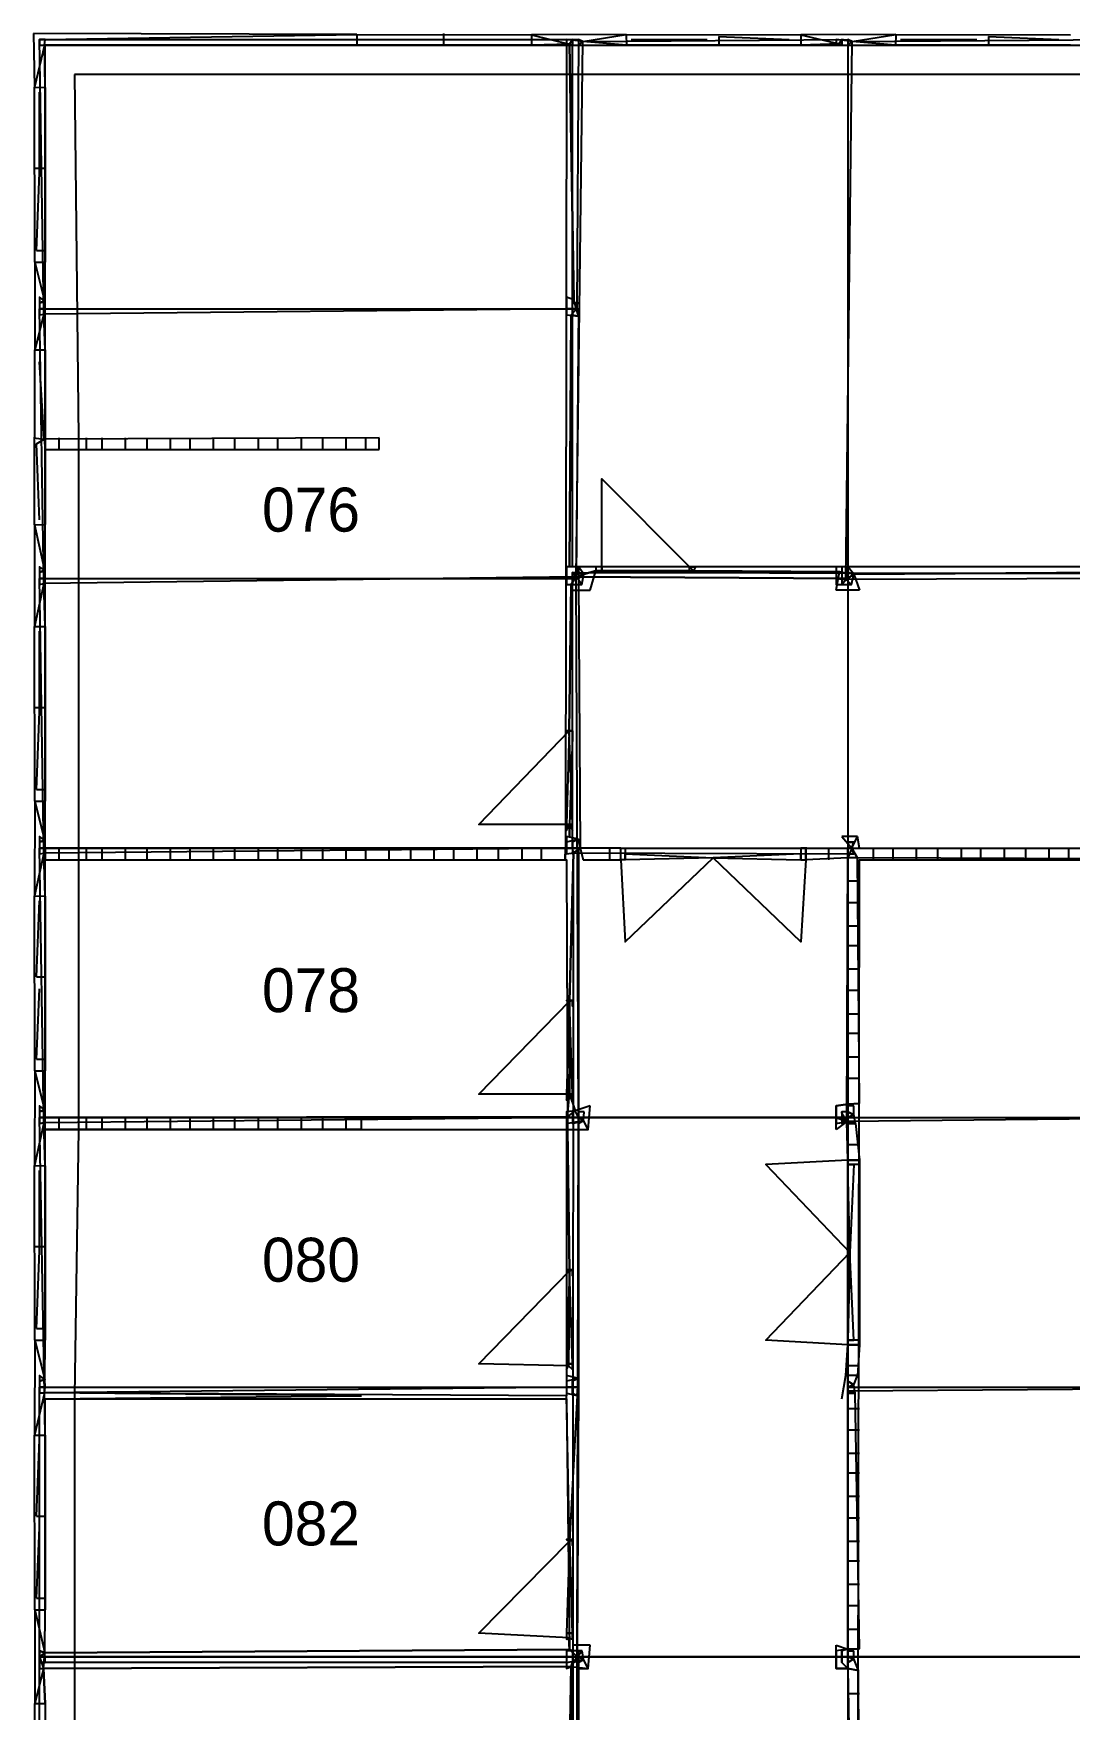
# Model space of a CAD drawing. Header units: metres. Extents: x -641 to 2745, y -1284 to 599.
# Drawn here: x 0 to 176.8, y 268 to 554 of the extents above; entities that cross this region are included whole.
import ezdxf

# ---------------------------------------------------------------- set-up
doc = ezdxf.new("R2010")
doc.units = ezdxf.units.M

msp = doc.modelspace()

# ---------------------------------------------------------------- linework, layer by layer
for p, q in [((55.17, 553.83), (0, 554)), ((0, 554), (0.17, 544.83)), ((1.88, 552), (0.17, 544.83)), ((55.2, 552), (1.88, 552)), ((2, 544.8), (1.88, 552)), ((2, 553), (55.17, 553.83)), ((55.17, 553.83), (55.2, 552)), ((55.17, 553.83), (55.2, 552)), ((55.17, 553.83), (55.2, 552)), ((55.17, 553.83), (85, 553.8)), ((85, 552), (55.2, 552)), ((56, 553), (69.25, 553)), ((69.25, 553), (69.25, 553)), ((69.25, 553), (83, 553)), ((70, 554), (70, 552)), ((83, 553), (83, 553)), ((101.17, 553.83), (85, 553.8)), ((85, 553.8), (85, 552)), ((85, 553.8), (91.5, 552.17)), ((85, 553.8), (85, 552)), ((91.5, 552.17), (85, 552)), ((92.22, 508.56), (91.5, 552.17)), ((91.5, 552.17), (92.22, 508.56)), ((93.75, 552.62), (101.17, 553.83)), ((101.2, 552), (93.75, 552.62)), ((101.17, 553.83), (101.2, 552)), ((101.17, 553.83), (101.2, 552)), ((101.17, 553.83), (101.2, 552)), ((101.17, 553.83), (131, 553.8)), ((131, 552), (101.2, 552)), ((102, 553), (115, 553)), ((115, 553), (115, 553)), ((117, 553.5), (117, 552)), ((117, 553.5), (129, 553)), ((129, 553), (129, 553)), ((147.17, 553.83), (131, 553.8)), ((131, 553.8), (131, 552)), ((131, 553.8), (137.5, 552.25)), ((131, 553.8), (131, 552)), ((137.5, 552.25), (131, 552)), ((139.75, 552.62), (147.17, 553.83)), ((147.14, 552), (139.75, 552.62)), ((147.17, 553.83), (147.14, 552)), ((147.17, 553.83), (147.14, 552)), ((147.17, 553.83), (147.14, 552)), ((177, 552), (147.14, 552)), ((147.17, 553.83), (177, 553.8)), ((148, 553), (161, 553)), ((161, 553), (161, 553)), ((163, 553.5), (163, 552)), ((163, 553.5), (175, 553)), ((175, 553), (175, 553)), ((91.5, 547), (7, 547)), ((7, 547), (7.67, 485)), ((229, 547), (91.5, 547)), ((0.17, 544.83), (2, 544.8)), ((0.17, 544.83), (2, 544.8)), ((0.17, 544.83), (2, 544.8)), ((0.2, 515), (0.17, 544.83)), ((1, 530.25), (1, 544)), ((2, 544.8), (2, 515)), ((0, 531), (2, 531)), ((0.5, 517), (1, 530.25)), ((1, 530.25), (1, 530.25)), ((0.2, 515), (0.2, 500)), ((0.2, 515), (2, 515)), ((0.2, 515), (1.9, 508.4)), ((0.2, 515), (2, 515)), ((0.5, 517), (2, 517)), ((1.9, 508.4), (2, 515)), ((93, 505.75), (92.22, 508.56)), ((1.75, 506.12), (0.2, 500)), ((2, 500), (1.75, 506.12)), ((91.5, 463), (91.75, 506)), ((91.75, 506), (91.5, 463)), ((0.17, 470.17), (0.2, 500)), ((0.2, 500), (2, 500)), ((0.2, 500), (2, 500)), ((1.8, 484.8), (1, 498)), ((1, 498), (1, 498)), ((2, 500), (2, 470.2)), ((0, 485), (1.8, 484.8)), ((0.5, 484), (1.8, 484.8)), ((1, 471), (0.5, 484)), ((59, 485), (1.8, 484.8)), ((1.8, 484.8), (2, 483)), ((4.33, 485), (4.33, 483)), ((4.33, 485), (4.33, 483)), ((4.33, 485), (4.33, 483)), ((7.67, 485), (7.67, 483)), ((7.67, 485), (7.67, 483)), ((9, 485), (9, 483)), ((11.67, 485), (11.67, 483)), ((11.67, 485), (11.67, 483)), ((11.67, 485), (11.67, 483)), ((15.67, 485), (15.67, 483)), ((15.67, 485), (15.67, 483)), ((15.67, 485), (15.67, 483)), ((19.33, 485), (19.33, 483)), ((19.33, 485), (19.33, 483)), ((19.33, 485), (19.33, 483)), ((23.33, 485), (23.33, 483)), ((23.33, 485), (23.33, 483)), ((23.33, 485), (23.33, 483)), ((26.67, 485), (26.67, 483)), ((26.67, 485), (26.67, 483)), ((26.67, 485), (26.67, 483)), ((30.67, 485), (30.67, 483)), ((30.67, 485), (30.67, 483)), ((30.67, 485), (30.67, 483)), ((34.33, 485), (34.33, 483)), ((34.33, 485), (34.33, 483)), ((34.33, 485), (34.33, 483)), ((38.33, 485), (38.33, 483)), ((38.33, 485), (38.33, 483)), ((38.33, 485), (38.33, 483)), ((41.67, 485), (41.67, 483)), ((41.67, 485), (41.67, 483)), ((41.67, 485), (41.67, 483)), ((45.67, 485), (45.67, 483)), ((45.67, 485), (45.67, 483)), ((45.67, 485), (45.67, 483)), ((49.33, 485), (49.33, 483)), ((49.33, 485), (49.33, 483)), ((49.33, 485), (49.33, 483)), ((53.33, 485), (53.33, 483)), ((53.33, 485), (53.33, 483)), ((53.33, 485), (53.33, 483)), ((56.67, 485), (56.67, 483)), ((56.67, 485), (56.67, 483)), ((56.67, 485), (56.67, 483)), ((59, 483), (59, 485)), ((2, 483), (59, 483)), ((7.67, 483), (7.67, 415)), ((0.17, 470.17), (2, 470.2)), ((0.17, 470.17), (2, 470.2)), ((0.17, 470.17), (2, 470.2)), ((0.17, 470.17), (0.17, 452.83)), ((0.17, 470.17), (1.89, 462.44)), ((1.89, 462.44), (2, 470.2)), ((96, 462.33), (93.94, 461.72)), ((93.94, 461.72), (96, 462.33)), ((95, 459), (96, 462.33)), ((112.67, 462.33), (96, 462.33)), ((112.67, 462.33), (137.57, 462.14)), ((137.57, 462.14), (112.67, 462.33)), ((137, 459), (137.57, 462.14)), ((140, 461.74), (183.57, 462)), ((183.57, 462), (140, 461.74)), ((140, 461.74), (141, 459)), ((1.75, 460.12), (0.17, 452.83)), ((2, 452.8), (1.75, 460.12)), ((91.43, 435), (91.75, 460)), ((91.75, 460), (91.43, 435)), ((92, 459), (95, 459)), ((141, 459), (137, 459)), ((0.17, 452.83), (2, 452.8)), ((0.17, 452.83), (2, 452.8)), ((0.17, 452.83), (2, 452.8)), ((0.2, 423), (0.17, 452.83)), ((1, 438.25), (1, 452)), ((2, 452.8), (2, 423)), ((0, 439), (2, 439)), ((0.5, 425), (1, 438.25)), ((1, 438.25), (1, 438.25)), ((92, 434), (91.5, 419)), ((0.5, 425), (2, 425)), ((0.2, 423), (0.17, 406.83)), ((0.2, 423), (2, 423)), ((0.2, 423), (1.89, 416.33)), ((0.2, 423), (2, 423)), ((1.89, 416.33), (2, 423)), ((91.5, 419), (91.5, 417)), ((91.5, 417), (91.5, 419)), ((90.8, 415), (2, 415)), ((2, 415), (2, 413)), ((4.33, 415), (4.33, 413)), ((4.33, 415), (4.33, 413)), ((4.33, 415), (4.33, 413)), ((7.67, 415), (7.67, 413)), ((7.67, 415), (7.67, 413)), ((9, 415), (9, 413)), ((11.67, 415), (11.67, 413)), ((11.67, 415), (11.67, 413)), ((11.67, 415), (11.67, 413)), ((15.67, 415), (15.67, 413)), ((15.67, 415), (15.67, 413)), ((15.67, 415), (15.67, 413)), ((19.33, 415), (19.33, 413)), ((19.33, 415), (19.33, 413)), ((19.33, 415), (19.33, 413)), ((23.33, 415), (23.33, 413)), ((23.33, 415), (23.33, 413)), ((23.33, 415), (23.33, 413)), ((26.67, 415), (26.67, 413)), ((26.67, 415), (26.67, 413)), ((26.67, 415), (26.67, 413)), ((30.67, 415), (30.67, 413)), ((30.67, 415), (30.67, 413)), ((30.67, 415), (30.67, 413)), ((34.33, 415), (34.33, 413)), ((34.33, 415), (34.33, 413)), ((34.33, 415), (34.33, 413)), ((38.33, 415), (38.33, 413)), ((38.33, 415), (38.33, 413)), ((38.33, 415), (38.33, 413)), ((41.67, 415), (41.67, 413)), ((41.67, 415), (41.67, 413)), ((41.67, 415), (41.67, 413)), ((45.67, 415), (45.67, 413)), ((45.67, 415), (45.67, 413)), ((45.67, 415), (45.67, 413)), ((49.33, 415), (49.33, 413)), ((49.33, 415), (49.33, 413)), ((49.33, 415), (49.33, 413)), ((53.33, 415), (53.33, 413)), ((53.33, 415), (53.33, 413)), ((53.33, 415), (53.33, 413)), ((56.67, 415), (56.67, 413)), ((56.67, 415), (56.67, 413)), ((56.67, 415), (56.67, 413)), ((60.67, 415), (60.67, 413)), ((60.67, 415), (60.67, 413)), ((60.67, 415), (60.67, 413)), ((64.33, 415), (64.33, 413)), ((64.33, 415), (64.33, 413)), ((64.33, 415), (64.33, 413)), ((68.33, 415), (68.33, 413)), ((68.33, 415), (68.33, 413)), ((68.33, 415), (68.33, 413)), ((71.67, 415), (71.67, 413)), ((71.67, 415), (71.67, 413)), ((71.67, 415), (71.67, 413)), ((75.67, 415), (75.67, 413)), ((75.67, 415), (75.67, 413)), ((75.67, 415), (75.67, 413)), ((79.33, 415), (79.33, 413)), ((79.33, 415), (79.33, 413)), ((79.33, 415), (79.33, 413)), ((83.33, 415), (83.33, 413)), ((83.33, 415), (83.33, 413)), ((83.33, 415), (83.33, 413)), ((86.67, 415), (86.67, 413)), ((86.67, 415), (86.67, 413)), ((86.67, 415), (86.67, 413)), ((90.8, 415), (90.75, 413)), ((90.8, 415), (90.75, 413)), ((90.75, 413), (90.8, 415)), ((93.31, 415), (93, 416.5)), ((93.31, 415), (93.8, 413)), ((93.31, 415), (93.8, 413)), ((93.31, 415), (93.8, 413)), ((100.25, 415), (93.31, 415)), ((93.31, 415), (93.8, 413)), ((98.33, 415), (98.33, 413)), ((98.33, 415), (98.33, 413)), ((98.33, 415), (98.33, 413)), ((100.25, 413), (100.25, 415)), ((100.25, 415), (131.83, 415)), ((131.83, 415), (131.83, 413)), ((131.83, 415), (131.83, 413)), ((131.83, 415), (139.69, 415)), ((131.83, 413), (131.83, 415)), ((135.67, 415), (135.67, 413)), ((135.67, 415), (135.67, 413)), ((135.67, 415), (135.67, 413)), ((140.67, 417), (138, 417)), ((138, 417), (139.69, 415)), ((139.69, 415), (139, 413.33)), ((140.67, 413.33), (139.69, 415)), ((139.69, 415), (229.17, 415)), ((141, 415), (140.67, 417)), ((143.33, 415), (143.33, 413)), ((143.33, 415), (143.33, 413)), ((143.33, 415), (143.33, 413)), ((146.67, 415), (146.67, 413)), ((146.67, 415), (146.67, 413)), ((146.67, 415), (146.67, 413)), ((150.67, 415), (150.67, 413)), ((150.67, 415), (150.67, 413)), ((150.67, 415), (150.67, 413)), ((154.33, 415), (154.33, 413)), ((154.33, 415), (154.33, 413)), ((154.33, 415), (154.33, 413)), ((158.33, 415), (158.33, 413)), ((158.33, 415), (158.33, 413)), ((158.33, 415), (158.33, 413)), ((161.67, 415), (161.67, 413)), ((161.67, 415), (161.67, 413)), ((161.67, 415), (161.67, 413)), ((165.67, 415), (165.67, 413)), ((165.67, 415), (165.67, 413)), ((165.67, 415), (165.67, 413)), ((169.33, 415), (169.33, 413)), ((169.33, 415), (169.33, 413)), ((169.33, 415), (169.33, 413)), ((173.33, 415), (173.33, 413)), ((173.33, 415), (173.33, 413)), ((173.33, 415), (173.33, 413)), ((176.67, 415), (176.67, 413)), ((176.67, 415), (176.67, 413)), ((176.67, 415), (176.67, 413)), ((1.75, 414.12), (0.17, 406.83)), ((2, 406.8), (1.75, 414.12)), ((2, 413), (90.75, 413)), ((7.67, 413), (7.67, 369)), ((91.5, 388.88), (92.2, 414.2)), ((92.2, 414.2), (91.5, 388.88)), ((93.8, 413), (100.25, 413)), ((139, 413.33), (131.83, 413)), ((140.67, 413.33), (139, 413.33)), ((140.67, 413.33), (139, 413.33)), ((140.67, 413.33), (139, 413.33)), ((139, 413.33), (139, 371.29)), ((141, 371.4), (140.67, 413.33)), ((229, 413), (140.67, 413.33)), ((141, 409.33), (139, 409.33)), ((141, 409.33), (139, 409.33)), ((141, 409.33), (139, 409.33)), ((0.17, 406.83), (2, 406.8)), ((0.17, 406.83), (2, 406.8)), ((0.17, 406.83), (2, 406.8)), ((0.2, 377), (0.17, 406.83)), ((2, 406.8), (2, 377)), ((0.5, 393), (1, 406)), ((141, 405.67), (139, 405.67)), ((141, 405.67), (139, 405.67)), ((141, 405.67), (139, 405.67)), ((141, 401.67), (139, 401.67)), ((141, 401.67), (139, 401.67)), ((141, 401.67), (139, 401.67)), ((141, 398.33), (139, 398.33)), ((141, 398.33), (139, 398.33)), ((141, 398.33), (139, 398.33)), ((0.5, 393), (2, 393)), ((141, 394.33), (139, 394.33)), ((141, 394.33), (139, 394.33)), ((141, 394.33), (139, 394.33)), ((0.5, 379), (1, 391)), ((1, 391), (1, 391)), ((141, 390.67), (139, 390.67)), ((141, 390.67), (139, 390.67)), ((141, 390.67), (139, 390.67)), ((91.5, 388.88), (91.5, 373)), ((141, 386.67), (139, 386.67)), ((141, 386.67), (139, 386.67)), ((141, 386.67), (139, 386.67)), ((141, 383.33), (139, 383.33)), ((141, 383.33), (139, 383.33)), ((141, 383.33), (139, 383.33)), ((0.5, 379), (2, 379)), ((141, 379.33), (139, 379.33)), ((141, 379.33), (139, 379.33)), ((141, 379.33), (139, 379.33)), ((0.2, 377), (0.17, 360.83)), ((0.2, 377), (2, 377)), ((0.2, 377), (1.89, 370.33)), ((0.2, 377), (2, 377)), ((1.89, 370.33), (2, 377)), ((141, 375.67), (139, 375.67)), ((141, 375.67), (139, 375.67)), ((141, 375.67), (139, 375.67)), ((91.12, 369.12), (91.5, 373)), ((91.5, 373), (92.43, 370.14)), ((2, 369), (56, 369)), ((2, 367), (2, 369)), ((4.33, 369), (4.33, 367)), ((4.33, 369), (4.33, 367)), ((4.33, 369), (4.33, 367)), ((7.67, 369), (7.67, 367)), ((7.67, 369), (7.67, 367)), ((9, 369), (9, 367)), ((11.67, 369), (11.67, 367)), ((11.67, 369), (11.67, 367)), ((11.67, 369), (11.67, 367)), ((15.67, 369), (15.67, 367)), ((15.67, 369), (15.67, 367)), ((15.67, 369), (15.67, 367)), ((19.33, 369), (19.33, 367)), ((19.33, 369), (19.33, 367)), ((19.33, 369), (19.33, 367)), ((23.33, 369), (23.33, 367)), ((23.33, 369), (23.33, 367)), ((23.33, 369), (23.33, 367)), ((26.67, 369), (26.67, 367)), ((26.67, 369), (26.67, 367)), ((26.67, 369), (26.67, 367)), ((30.67, 369), (30.67, 367)), ((30.67, 369), (30.67, 367)), ((30.67, 369), (30.67, 367)), ((34.33, 369), (34.33, 367)), ((34.33, 369), (34.33, 367)), ((34.33, 369), (34.33, 367)), ((38.33, 369), (38.33, 367)), ((38.33, 369), (38.33, 367)), ((38.33, 369), (38.33, 367)), ((41.67, 369), (41.67, 367)), ((41.67, 369), (41.67, 367)), ((41.67, 369), (41.67, 367)), ((45.67, 369), (45.67, 367)), ((45.67, 369), (45.67, 367)), ((45.67, 369), (45.67, 367)), ((49.33, 369), (49.33, 367)), ((49.33, 369), (49.33, 367)), ((49.33, 369), (49.33, 367)), ((53.33, 369), (53.33, 367)), ((53.33, 369), (53.33, 367)), ((53.33, 369), (53.33, 367)), ((56, 367), (56, 369)), ((91.12, 369.12), (91.14, 367)), ((91.12, 369.12), (91.14, 367)), ((91.12, 369.12), (91.14, 367)), ((91.14, 367), (91.12, 369.12)), ((95, 371), (92.43, 370.14)), ((94.67, 367), (95, 371)), ((137, 371), (139, 371.29)), ((137, 367), (137, 371)), ((141, 371.4), (139, 371.29)), ((141, 371.4), (139, 371.29)), ((141, 371.4), (139, 371.29)), ((139, 371.29), (141, 371.4)), ((1.78, 368.11), (0.17, 360.83)), ((2, 360.8), (1.78, 368.11)), ((56, 367), (2, 367)), ((7.67, 367), (7, 321.5)), ((91.14, 367), (91.5, 342.88)), ((91.5, 342.88), (91.14, 367)), ((91.14, 367), (94.67, 367)), ((138.82, 368.35), (137, 367)), ((140.33, 368), (138.82, 368.35)), ((138.82, 368.35), (140.33, 368)), ((139, 361.75), (138.82, 368.35)), ((140.33, 368), (141, 361.75)), ((141, 364.33), (139, 364.33)), ((141, 364.33), (139, 364.33)), ((141, 364.33), (139, 364.33)), ((0.17, 360.83), (2, 360.8)), ((0.17, 360.83), (2, 360.8)), ((0.17, 360.83), (2, 360.8)), ((0.2, 331), (0.17, 360.83)), ((2, 360.8), (2, 331)), ((141, 361.75), (139, 361.75)), ((141, 361.75), (141, 330.2)), ((1, 346.25), (1, 360)), ((0, 347), (2, 347)), ((0.5, 333), (1, 346.25)), ((1, 346.25), (1, 346.25)), ((91.5, 342.88), (91.33, 326.67)), ((0.5, 333), (2, 333)), ((0.2, 331), (0.17, 314.83)), ((0.2, 331), (2, 331)), ((0.2, 331), (1.93, 324.29)), ((0.2, 331), (2, 331)), ((1.93, 324.29), (2, 331)), ((138.67, 325), (139, 330.2)), ((141, 330.2), (139, 330.2)), ((139, 330.2), (141, 330.2)), ((141, 330.2), (140.67, 325)), ((141, 326.67), (139, 326.67)), ((141, 326.67), (139, 326.67)), ((141, 326.67), (139, 326.67)), ((92.8, 321.6), (93, 324.5)), ((138, 321), (138.67, 325)), ((140.67, 325), (138.67, 325)), ((1.88, 322.06), (0.17, 314.83)), ((2, 314.8), (1.88, 322.06)), ((56, 321.5), (1.88, 322.06)), ((2, 321), (56, 321.5)), ((7, 321.5), (7, 278.5)), ((91.5, 296.75), (91, 321.5)), ((92.8, 321.6), (91.5, 296.75)), ((140.25, 322), (139, 322.33)), ((139, 322.33), (139, 278.29)), ((141, 278.33), (140.25, 322)), ((141, 319.33), (139, 319.33)), ((141, 319.33), (139, 319.33)), ((141, 319.33), (139, 319.33)), ((0.17, 314.83), (2, 314.8)), ((0.17, 314.83), (2, 314.8)), ((0.17, 314.83), (2, 314.8)), ((0.2, 285), (0.17, 314.83)), ((2, 314.8), (2, 285)), ((141, 315.67), (139, 315.67)), ((141, 315.67), (139, 315.67)), ((141, 315.67), (139, 315.67)), ((0.5, 301), (1, 314)), ((141, 311.67), (139, 311.67)), ((141, 311.67), (139, 311.67)), ((141, 311.67), (139, 311.67)), ((141, 308.33), (139, 308.33)), ((141, 308.33), (139, 308.33)), ((141, 308.33), (139, 308.33)), ((141, 304.33), (139, 304.33)), ((141, 304.33), (139, 304.33)), ((141, 304.33), (139, 304.33)), ((0.5, 301), (2, 301)), ((141, 300.67), (139, 300.67)), ((141, 300.67), (139, 300.67)), ((141, 300.67), (139, 300.67)), ((0.5, 287), (1, 299)), ((1, 299), (1, 299)), ((91.5, 296.75), (92, 281)), ((141, 296.67), (139, 296.67)), ((141, 296.67), (139, 296.67)), ((141, 296.67), (139, 296.67)), ((141, 293.33), (139, 293.33)), ((141, 293.33), (139, 293.33)), ((141, 293.33), (139, 293.33)), ((141, 289.33), (139, 289.33)), ((141, 289.33), (139, 289.33)), ((141, 289.33), (139, 289.33)), ((0.5, 287), (2, 287)), ((0.2, 285), (0.2, 269)), ((0.2, 285), (2, 285)), ((0.2, 285), (1.95, 277.65)), ((0.2, 285), (2, 285)), ((1.95, 277.65), (2, 285)), ((141, 285.67), (139, 285.67)), ((141, 285.67), (139, 285.67)), ((141, 285.67), (139, 285.67)), ((141, 281.67), (139, 281.67)), ((141, 281.67), (139, 281.67)), ((141, 281.67), (139, 281.67)), ((1.71, 275), (1.95, 277.65)), ((91.5, 278.25), (1.95, 277.65)), ((1.95, 277.65), (91.5, 278.25)), ((7, 278.5), (7, 275.5)), ((91.5, 278.25), (91.4, 280.2)), ((91.4, 280.2), (91.5, 278.25)), ((95, 279), (92, 279)), ((94.67, 275), (95, 279)), ((137, 275), (137, 279)), ((137, 279), (139, 278.29)), ((141, 278.33), (139, 278.29)), ((139, 278.29), (141, 278.33)), ((1.71, 275), (0.2, 269)), ((1, 277), (1.71, 275)), ((1.71, 275), (91.78, 275.33)), ((2, 269), (1.71, 275)), ((91, 276), (2, 276)), ((7, 275.5), (7, 229.5)), ((91.78, 275.33), (91.67, 250.67)), ((91.67, 250.67), (91.78, 275.33)), ((91.78, 275.33), (94.67, 275)), ((139, 275), (137, 275)), ((140.83, 274.67), (139, 275)), ((140.83, 274.67), (139, 275)), ((140.83, 274.67), (139, 275)), ((140.83, 274.67), (139, 275)), ((139, 275), (139.67, 231.89)), ((141, 232), (140.83, 274.67)), ((0.17, 239.17), (0.2, 269)), ((0.2, 269), (2, 269)), ((0.2, 269), (2, 269)), ((2, 269), (2, 239.2)), ((141, 270.67), (139, 270.67)), ((141, 270.67), (139, 270.67)), ((141, 270.67), (139, 270.67))]:
    msp.add_line(p, q)
for points in [[(2, 553), (1, 553), (1, 552), (1.88, 552)], [(2, 553), (1, 553), (1, 552), (1.88, 552)], [(2, 553), (1, 553), (1, 552), (1.88, 552)], [(2, 553), (1, 553), (1, 552), (1.88, 552)], [(2, 553), (1, 553), (1, 552), (1.88, 552)], [(1.75, 506.12), (1, 553), (93, 553), (92.75, 507)], [(2, 415), (2, 423), (2, 423), (2, 453), (2, 453), (2, 470), (2, 470), (2, 500), (2, 500), (2, 515), (2, 515), (2, 545), (2, 545), (2, 552), (55, 552), (55, 552), (85, 552), (85, 552), (91, 552), (90.8, 415)], [(93.75, 552.62), (91, 553), (91, 552), (93, 552)], [(93.75, 552.62), (91, 553), (91, 552), (93, 552)], [(92, 553), (92, 553), (92, 552), (91.5, 552.17)], [(92, 553), (92, 553), (92, 552), (91.5, 552.17)], [(93.75, 552.62), (92, 553), (92, 552), (93, 552)], [(147.14, 552), (177, 552), (177, 552), (193, 552), (193, 552), (223, 552), (223, 552), (229, 552), (229, 463), (92, 463), (92, 552), (101, 552), (101, 552), (131, 552), (131, 552), (147.14, 552)], [(93.75, 552.62), (139, 553), (139, 461), (92.6, 461.27)], [(93.75, 552.62), (93, 553), (93, 552), (93.75, 552.62)], [(93.75, 552.62), (93, 553), (93, 552), (93.75, 552.62)], [(93.75, 552.62), (93, 553), (93, 552), (93.75, 552.62)], [(93.75, 552.62), (93, 553), (93, 552), (93.75, 552.62)], [(93.75, 552.62), (93, 553), (93, 552), (93.75, 552.62)], [(139.75, 552.62), (137, 553), (137, 552), (139, 552)], [(138, 553), (138, 553), (138, 552), (137.5, 552.25)], [(138, 553), (138, 553), (138, 552), (137.5, 552.25)], [(139.75, 552.62), (138, 553), (138, 552), (139, 552)], [(139.75, 552.62), (138, 553), (138, 552), (139, 552)], [(139.75, 552.62), (185, 553), (185, 461), (138.64, 460.82)], [(139.75, 552.62), (139, 553), (139, 552), (139.75, 552.62)], [(139.75, 552.62), (139, 553), (139, 552), (139.75, 552.62)], [(139.75, 552.62), (139, 553), (139, 552), (139.75, 552.62)], [(139.75, 552.62), (139, 553), (139, 552), (139.75, 552.62)], [(139.75, 552.62), (139, 553), (139, 552), (139.75, 552.62)], [(1.9, 508.4), (1, 509), (1, 507), (2, 507)], [(1.9, 508.4), (1, 509), (1, 507), (2, 507)], [(1.9, 508.4), (1, 508), (1, 508), (1.9, 508.4)], [(1.9, 508.4), (1, 508), (1, 508), (1.9, 508.4)], [(1.9, 508.4), (1, 508), (1, 508), (1.9, 508.4)], [(2, 507), (1, 507), (1, 506), (1.75, 506.12)], [(2, 507), (1, 507), (1, 506), (1.75, 506.12)], [(2, 507), (1, 507), (1, 506), (1.75, 506.12)], [(2, 507), (1, 507), (1, 506), (1.75, 506.12)], [(2, 507), (1, 507), (1, 506), (1.75, 506.12)], [(1.75, 460.12), (1, 507), (93, 507), (92.6, 461.27)], [(92.22, 508.56), (91, 509), (91, 507), (92.75, 507)], [(92.22, 508.56), (91, 509), (91, 507), (92.75, 507)], [(92.75, 507), (91, 507), (91, 506), (93, 505.75)], [(92.75, 507), (91, 507), (91, 506), (93, 505.75)], [(92.75, 507), (92, 507), (92, 506), (91.75, 506)], [(92.75, 507), (92, 507), (92, 506), (91.75, 506)], [(92.22, 508.56), (92, 508), (92, 508), (92.22, 508.56)], [(92.22, 508.56), (92, 508), (92, 508), (92.22, 508.56)], [(93, 508), (92, 508), (92, 508), (93, 508)], [(92.75, 507), (92, 507), (92, 506), (93, 505.75)], [(1.89, 462.44), (1, 463), (1, 461), (2, 461)], [(1.89, 462.44), (1, 463), (1, 461), (2, 461)], [(1.89, 462.44), (1, 462), (1, 462), (1.89, 462.44)], [(1.89, 462.44), (1, 462), (1, 462), (1.89, 462.44)], [(1.89, 462.44), (1, 462), (1, 461), (2, 461)], [(2, 461), (1, 461), (1, 460), (1.75, 460.12)], [(2, 461), (1, 461), (1, 460), (1.75, 460.12)], [(2, 461), (1, 461), (1, 460), (1.75, 460.12)], [(2, 461), (1, 461), (1, 460), (1.75, 460.12)], [(2, 461), (1, 461), (1, 460), (1.75, 460.12)], [(1.75, 414.12), (1, 461), (93, 461), (93.31, 415)], [(93, 463), (91, 463), (91, 461), (92.6, 461.27)], [(93, 463), (91, 463), (91, 461), (92.6, 461.27)], [(92.6, 461.27), (91, 461), (91, 460), (93.62, 460)], [(92.6, 461.27), (91, 461), (91, 460), (93.62, 460)], [(92.6, 461.27), (92, 461), (92, 460), (91.75, 460)], [(92.6, 461.27), (92, 461), (92, 460), (91.75, 460)], [(92.6, 461.27), (92, 462), (92, 462), (92.6, 461.27)], [(92.6, 461.27), (92, 462), (92, 462), (92.6, 461.27)], [(93.94, 461.72), (92, 462), (92, 461), (92.6, 461.27)], [(462.62, 414.77), (92, 415), (92, 462), (461.94, 461.38)], [(92.6, 461.27), (92, 461), (92, 460), (93.62, 460)], [(92.6, 461.27), (139, 461), (139, 369), (93, 369)], [(93.94, 461.72), (93, 463), (93, 461), (93.94, 461.72)], [(93.94, 461.72), (93, 463), (93, 461), (93.94, 461.72)], [(93.94, 461.72), (93, 462), (93, 462), (93.94, 461.72)], [(93.94, 461.72), (93, 462), (93, 462), (93.94, 461.72)], [(93.94, 461.72), (93, 462), (93, 461), (93.94, 461.72)], [(93.94, 461.72), (93, 461), (93, 460), (93.62, 460)], [(93.94, 461.72), (93, 461), (93, 460), (93.62, 460)], [(93.94, 461.72), (93, 461), (93, 460), (93.62, 460)], [(93.94, 461.72), (93, 461), (93, 460), (93.62, 460)], [(93.94, 461.72), (93, 461), (93, 460), (93.62, 460)], [(96, 462.33), (96, 462), (96, 462), (97, 462), (97, 462), (97, 462), (97, 463), (96, 463), (96, 463), (96, 462.33)], [(112, 463), (97, 463), (97, 462), (112.67, 462.33)], [(112.67, 462.33), (113, 462), (113, 462), (112, 462), (112, 462), (112, 462), (112, 463), (113, 463), (113, 463), (112.67, 462.33)], [(139, 463), (137, 463), (137, 461), (138.64, 460.82)], [(138.64, 460.82), (137, 461), (137, 460), (139.62, 460)], [(137.57, 462.14), (138, 462), (138, 462), (137.57, 462.14)], [(137.57, 462.14), (138, 462), (138, 462), (137.57, 462.14)], [(139, 463), (138, 463), (138, 461), (138.64, 460.82)], [(140, 461.74), (138, 462), (138, 461), (138.64, 460.82)], [(138.64, 460.82), (138, 461), (138, 460), (138.64, 460.82)], [(138.64, 460.82), (138, 461), (138, 460), (138.64, 460.82)], [(138.64, 460.82), (138, 461), (138, 460), (139.62, 460)], [(138.64, 460.82), (138, 461), (138, 460), (139.62, 460)], [(140, 461.74), (139, 463), (139, 461), (140, 461.74)], [(140, 461.74), (139, 463), (139, 461), (140, 461.74)], [(140, 461.74), (139, 462), (139, 462), (140, 461.74)], [(140, 461.74), (139, 462), (139, 462), (140, 461.74)], [(140, 461.74), (139, 462), (139, 461), (140, 461.74)], [(140, 461.74), (139, 461), (139, 460), (139.62, 460)], [(140, 461.74), (139, 461), (139, 460), (139.62, 460)], [(140, 461.74), (139, 461), (139, 460), (139.62, 460)], [(140, 461.74), (139, 461), (139, 460), (139.62, 460)], [(140, 461.74), (139, 461), (139, 460), (139.62, 460)], [(91.43, 435), (91, 419), (92, 419), (91.43, 435)], [(91.43, 435), (92, 435), (92, 435), (92, 434), (92, 434), (92, 435), (91, 435), (91, 435), (91, 435), (91.43, 435)], [(91.5, 419), (92, 418), (92, 418), (92, 419), (92, 419), (92, 419), (91, 419), (91, 418), (91, 418), (91.5, 419)], [(1.89, 416.33), (1, 417), (1, 415), (2, 415)], [(1.89, 416.33), (1, 416), (1, 416), (1.89, 416.33)], [(1.89, 416.33), (1, 416), (1, 416), (1.89, 416.33)], [(1.89, 416.33), (1, 416), (1, 415), (2, 415)], [(1.89, 416.33), (1, 416), (1, 415), (2, 415)], [(2, 415), (1, 415), (1, 414), (1.75, 414.12)], [(2, 415), (1, 415), (1, 414), (1.75, 414.12)], [(2, 415), (1, 415), (1, 414), (1.75, 414.12)], [(2, 415), (1, 415), (1, 414), (1.75, 414.12)], [(2, 415), (1, 415), (1, 414), (1.75, 414.12)], [(1.78, 368.11), (1, 415), (93, 415), (93, 369)], [(93, 416.5), (91, 417), (91, 415), (93.31, 415)], [(93, 416.5), (91, 416), (91, 415), (93.31, 415)], [(93.31, 415), (91, 415), (91, 414), (92.2, 414.2)], [(93.31, 415), (91, 415), (91, 414), (92.2, 414.2)], [(93, 416.5), (92, 416), (92, 415), (93.31, 415)], [(92, 416), (92, 416), (92, 416), (92, 416)], [(92, 416), (92, 416), (92, 416), (92, 416)], [(92.2, 414.2), (92, 415), (92, 414), (92.2, 414.2)], [(92.2, 414.2), (92, 415), (92, 414), (92.2, 414.2)], [(93.31, 415), (92, 415), (92, 414), (92.2, 414.2)], [(100.25, 415), (100, 415), (100, 415), (101, 415), (101, 414), (101, 414), (101, 413), (100, 413), (100, 413), (100.25, 413)], [(131.83, 415), (132, 415), (132, 415), (131, 415), (131, 414), (131, 414), (131, 413), (132, 413), (132, 413), (131.83, 413)], [(138.82, 368.35), (139, 415), (231, 415), (231, 369.33)], [(140.67, 417), (139, 417), (139, 415), (139.69, 415)], [(140, 416), (139, 416), (139, 416), (140, 416)], [(140, 416), (139, 416), (139, 416), (140, 416)], [(140, 416), (139, 416), (139, 415), (139.69, 415)], [(140, 416), (139, 416), (139, 415), (139.69, 415)], [(139.69, 415), (139, 415), (139, 414), (140, 414)], [(139.69, 415), (139, 415), (139, 414), (140, 414)], [(139.69, 415), (139, 415), (139, 414), (140, 414)], [(139.69, 415), (139, 415), (139, 414), (140, 414)], [(139.69, 415), (139, 415), (139, 414), (140, 414)], [(2, 369), (2, 377), (2, 377), (2, 407), (2, 407), (2, 413), (91, 413), (91.12, 369.12)], [(92.2, 414.2), (139, 414), (139, 46), (92, 46.29)], [(116, 413.33), (101, 413), (101, 414), (116, 413.33)], [(116, 413.33), (131, 413), (131, 414), (116, 413.33)], [(140.71, 228.86), (141, 413), (230, 413), (230, 223), (230, 223), (230, 193), (230, 193), (230, 184), (200, 184), (200, 230)], [(91.5, 388.88), (92, 389), (92, 389), (92, 388), (92, 388), (92, 389), (91, 389), (91, 389), (91, 389), (91.5, 388.88)], [(91.5, 388.88), (91, 373), (92, 373), (91.5, 388.88)], [(91.5, 373), (92, 372), (92, 372), (92, 373), (92, 373), (92, 373), (91, 373), (91, 372), (91, 372), (91.5, 373)], [(1.89, 370.33), (1, 371), (1, 369), (2, 369)], [(1.89, 370.33), (1, 370), (1, 370), (1.89, 370.33)], [(1.89, 370.33), (1, 370), (1, 370), (1.89, 370.33)], [(1.89, 370.33), (1, 370), (1, 369), (2, 369)], [(1.89, 370.33), (1, 370), (1, 369), (2, 369)], [(2, 369), (1, 369), (1, 368), (1.78, 368.11)], [(2, 369), (1, 369), (1, 368), (1.78, 368.11)], [(2, 369), (1, 369), (1, 368), (1.78, 368.11)], [(2, 369), (1, 369), (1, 368), (1.78, 368.11)], [(1.88, 322.06), (1, 369), (93, 369), (93, 323)], [(92.43, 370.14), (91, 370), (91, 369), (93, 369)], [(92.43, 370.14), (91, 370), (91, 369), (93, 369)], [(93, 369), (91, 369), (91, 368), (93.88, 368.5)], [(93, 369), (91, 369), (91, 367), (93, 367)], [(92.43, 370.14), (92, 370), (92, 369), (91.12, 369.12)], [(92.43, 370.14), (92, 370), (92, 369), (91.12, 369.12)], [(92.43, 370.14), (92, 370), (92, 369), (93, 369)], [(93, 369), (92, 369), (92, 368), (93.88, 368.5)], [(93, 369), (139, 369), (139, 277), (92.82, 277)], [(94, 370), (93, 370), (93, 369), (93.88, 368.5)], [(94, 370), (93, 370), (93, 369), (93.88, 368.5)], [(94, 370), (93, 370), (93, 369), (93.88, 368.5)], [(94, 370), (93, 370), (93, 369), (93.88, 368.5)], [(94, 370), (93, 370), (93, 369), (93.88, 368.5)], [(93.88, 368.5), (93, 369), (93, 368), (93.88, 368.5)], [(93.88, 368.5), (93, 369), (93, 368), (93.88, 368.5)], [(93.88, 368.5), (93, 369), (93, 367), (94.67, 367)], [(139, 371.29), (137, 371), (137, 369), (138.82, 368.35)], [(138.82, 368.35), (137, 369), (137, 368), (138.82, 368.35)], [(138, 369.8), (138, 370), (138, 370), (138, 369.8)], [(138, 369.8), (138, 370), (138, 370), (138, 369.8)], [(139, 370), (138, 370), (138, 369), (138.82, 368.35)], [(139, 370), (138, 370), (138, 369), (138.82, 368.35)], [(138, 369.8), (138, 369), (138, 368), (138.82, 368.35)], [(138.82, 368.35), (138, 369), (138, 368), (138.82, 368.35)], [(138.82, 368.35), (138, 369), (138, 368), (138.82, 368.35)], [(140, 371), (139, 371), (139, 369), (140, 369.46)], [(140, 369.46), (139, 370), (139, 370), (140, 369.46)], [(140, 369.46), (139, 370), (139, 370), (140, 369.46)], [(140, 369.46), (139, 370), (139, 369), (140, 369.46)], [(140, 369.46), (139, 370), (139, 369), (140, 369.46)], [(140, 369.46), (139, 369), (139, 368), (140.33, 368)], [(140, 369.46), (139, 369), (139, 368), (140.33, 368)], [(140, 369.46), (139, 369), (139, 368), (140.33, 368)], [(140, 369.46), (139, 369), (139, 368), (140.33, 368)], [(139, 322.33), (139, 369), (231, 369), (231, 323)], [(1.78, 368.11), (1, 368), (1, 368), (1.78, 368.11)], [(1.88, 322.06), (2, 331), (2, 331), (2, 361), (2, 361), (2, 367), (91, 367), (91, 321.5)], [(92, 368), (92, 368), (92, 368), (92, 368)], [(92, 368), (92, 368), (92, 368), (92, 368)], [(93.88, 368.5), (93, 368), (93, 368), (93.88, 368.5)], [(93.88, 368.5), (93, 368), (93, 368), (93.88, 368.5)], [(138.82, 368.35), (138, 368), (138, 368), (138.82, 368.35)], [(140.33, 368), (139, 368), (139, 368), (140.33, 368)], [(141, 361.75), (141, 362), (141, 362), (141, 361), (140, 361), (140, 361), (139, 361), (139, 362), (139, 362), (139, 361.75)], [(139.33, 346), (139, 361), (140, 361), (139.33, 346)], [(139.33, 346), (139, 331), (140, 331), (139.33, 346)], [(91.5, 342.88), (92, 343), (92, 343), (92, 342), (92, 342), (92, 343), (91, 343), (91, 343), (91, 343), (91.5, 342.88)], [(91.5, 342.88), (91, 327), (92, 327), (91.5, 342.88)], [(141, 330.2), (141, 330), (141, 330), (141, 331), (140, 331), (140, 331), (139, 331), (139, 330), (139, 330), (139, 330.2)], [(92, 326), (92, 326), (92, 326), (92, 327), (92, 327), (92, 327), (91, 327), (91, 326), (91, 326), (91.33, 326.67)], [(1.93, 324.29), (1, 325), (1, 323), (2, 323)], [(1.93, 324.29), (1, 325), (1, 323), (2, 323)], [(1.93, 324.29), (1, 324), (1, 324), (1.93, 324.29)], [(1.93, 324.29), (1, 324), (1, 323), (2, 323)], [(1.93, 324.29), (1, 324), (1, 323), (2, 323)], [(1.93, 324.29), (1, 324), (1, 323), (2, 323)], [(1.93, 324.29), (1, 324), (1, 324), (1.93, 324.29)], [(1.93, 324.29), (1, 324), (1, 323), (2, 323)], [(1.93, 324.29), (1, 324), (1, 323), (2, 323)], [(1.93, 324.29), (1, 324), (1, 323), (2, 323)], [(93, 324.5), (91, 325), (91, 323), (93, 323)], [(93, 324.5), (91, 324), (91, 323), (93, 323)], [(93, 324.5), (92, 324), (92, 323), (93, 323)], [(92, 324), (92, 324), (92, 324), (92, 324)], [(92, 324), (92, 324), (92, 323), (92, 322.4)], [(140.67, 325), (139, 325), (139, 323), (140, 323.38)], [(140, 323.38), (139, 324), (139, 324), (140, 323.38)], [(140, 323.38), (139, 324), (139, 323), (140, 323.38)], [(140, 323.38), (139, 324), (139, 323), (140, 323.38)], [(140, 323.38), (139, 324), (139, 323), (140, 323.38)], [(140, 323.38), (139, 323), (139, 322), (140.25, 322)], [(140, 323.38), (139, 323), (139, 322), (140.25, 322)], [(140, 323.38), (139, 323), (139, 322), (140.25, 322)], [(140, 323.38), (139, 323), (139, 322), (140.25, 322)], [(2, 323), (1, 323), (1, 322), (1.88, 322.06)], [(2, 323), (1, 323), (1, 322), (1.88, 322.06)], [(2, 323), (1, 323), (1, 322), (1.88, 322.06)], [(2, 323), (1, 323), (1, 322), (1.88, 322.06)], [(2, 323), (1, 323), (1, 322), (1.88, 322.06)], [(2, 323), (1, 323), (1, 322), (1.88, 322.06)], [(2, 323), (1, 323), (1, 322), (1.88, 322.06)], [(2, 323), (1, 323), (1, 322), (1.88, 322.06)], [(1, 277), (1, 323), (93, 323), (92.82, 277)], [(1.88, 322.06), (1, 322), (1, 322), (1.88, 322.06)], [(1.88, 322.06), (1, 322), (1, 322), (1.88, 322.06)], [(1.95, 277.65), (2, 285), (2, 285), (2, 315), (2, 315), (2, 321), (91, 321), (91.5, 278.25)], [(93, 323), (91, 323), (91, 322), (92.8, 321.6)], [(93, 323), (91, 323), (91, 322), (92.8, 321.6)], [(92, 322.4), (92, 323), (92, 322), (92, 322.4)], [(93, 323), (92, 323), (92, 322), (92.8, 321.6)], [(92, 322.4), (92, 322), (92, 322), (92, 322.4)], [(139, 277), (139, 323), (231, 323), (231, 277)], [(140.25, 322), (139, 322), (139, 322), (140.25, 322)], [(91.5, 296.75), (92, 297), (92, 297), (92, 296), (92, 296), (92, 297), (91, 297), (91, 297), (91, 297), (91.5, 296.75)], [(91.5, 296.75), (91, 281), (92, 281), (91.5, 296.75)], [(91.4, 280.2), (92, 280), (92, 280), (92, 281), (92, 281), (92, 281), (91, 281), (91, 280), (91, 280), (91.4, 280.2)], [(1.95, 277.65), (1, 278), (1, 278), (1.95, 277.65)], [(1.95, 277.65), (1, 278), (1, 277), (1.95, 277.65)], [(1.95, 277.65), (1, 278), (1, 277), (1.95, 277.65)], [(1.95, 277.65), (1, 278), (1, 277), (1.95, 277.65)], [(1.95, 277.65), (1, 278), (1, 277), (1.95, 277.65)], [(1.95, 277.65), (1, 277), (1, 276), (2, 276)], [(1.95, 277.65), (1, 277), (1, 276), (2, 276)], [(1.95, 277.65), (1, 277), (1, 276), (2, 276)], [(1.95, 277.65), (1, 277), (1, 275), (1.71, 275)], [(93.67, 278), (91, 278), (91, 277), (92.82, 277)], [(93.67, 278), (91, 278), (91, 277), (92.82, 277)], [(91.5, 278.25), (92, 278), (92, 278), (91.5, 278.25)], [(91.5, 278.25), (92, 278), (92, 277), (92.82, 277)], [(93.67, 278), (92, 278), (92, 277), (92.82, 277)], [(93.67, 278), (93, 278), (93, 278), (93.67, 278)], [(93.67, 278), (93, 278), (93, 277), (93.87, 276.53)], [(93.67, 278), (93, 278), (93, 277), (93.87, 276.53)], [(93.67, 278), (93, 278), (93, 277), (93.87, 276.53)], [(93.67, 278), (93, 278), (93, 277), (93.87, 276.53)], [(139, 278.29), (137, 278), (137, 277), (139, 277)], [(139, 278.29), (138, 278), (138, 277), (139, 277)], [(139, 278.29), (138, 278), (138, 277), (139, 277)], [(138, 278), (138, 278), (138, 278), (138, 278)], [(138, 278), (138, 278), (138, 277), (138, 276.4)], [(140, 278), (139, 278), (139, 278), (140, 278)], [(140, 278), (139, 278), (139, 277), (140, 276.62)], [(140, 278), (139, 278), (139, 277), (140, 276.62)], [(140, 278), (139, 278), (139, 277), (140, 276.62)], [(140, 278), (139, 278), (139, 277), (140, 276.62)], [(1, 231), (1, 277), (93, 277), (92.9, 230.8)], [(2, 276), (1, 276), (1, 276), (2, 276)], [(1.71, 275), (2, 269), (2, 269), (2, 239), (2, 239), (2, 230), (91, 230), (91.78, 275.33)], [(92.82, 277), (91, 277), (91, 276), (93.87, 276.53)], [(92.82, 277), (91, 277), (91, 275), (91.78, 275.33)], [(92.82, 277), (92, 277), (92, 276), (91.78, 275.33)], [(91.78, 275.33), (92, 276), (92, 276), (91.78, 275.33)], [(92.82, 277), (92, 277), (92, 276), (93.87, 276.53)], [(92.82, 277), (139, 277), (139, 185), (92.86, 185.21)], [(93.87, 276.53), (93, 277), (93, 276), (93.87, 276.53)], [(93.87, 276.53), (93, 277), (93, 276), (93.87, 276.53)], [(93.87, 276.53), (93, 277), (93, 276), (93.87, 276.53)], [(93.87, 276.53), (93, 277), (93, 275), (94.67, 275)], [(93.87, 276.53), (93, 276), (93, 276), (93.87, 276.53)], [(139, 277), (137, 277), (137, 275), (139, 275)], [(138, 276.4), (138, 277), (138, 276), (138, 276.4)], [(139, 277), (138, 277), (138, 276), (139, 275)], [(139, 277), (138, 277), (138, 276), (139, 275)], [(138, 276.4), (138, 276), (138, 276), (138, 276.4)], [(140, 276.62), (139, 277), (139, 276), (140, 276.62)], [(140, 276.62), (139, 277), (139, 276), (140, 276.62)], [(140, 276.62), (139, 277), (139, 276), (140, 276.62)], [(140, 276.62), (139, 277), (139, 275), (140.83, 274.67)], [(139.67, 231.89), (139, 277), (231, 277), (231, 231)], [(140, 276.62), (139, 276), (139, 276), (140, 276.62)]]:
    msp.add_lwpolyline(points, close=True)
for points in [[(97, 463), (97, 478), (112, 463)], [(91.5, 419), (76, 419), (91.43, 435)], [(100.25, 413), (101, 399), (116, 413.33)], [(131.83, 413), (131, 399), (116, 413.33)], [(91.5, 373), (76, 373), (91.5, 388.88)], [(139, 361.75), (125, 361), (139.33, 346)], [(139, 330.2), (125, 331), (139.33, 346)], [(91.33, 326.67), (76, 327), (91.5, 342.88)], [(91.4, 280.2), (76, 281), (91.5, 296.75)]]:
    msp.add_lwpolyline(points)

# ---------------------------------------------------------------- texts
for s, p in [('076', (39, 469)), ('078', (39, 387)), ('080', (39, 341)), ('082', (39, 296))]:
    msp.add_text(s, height=7.5).set_placement(p)

doc.saveas('drawing.dxf')
